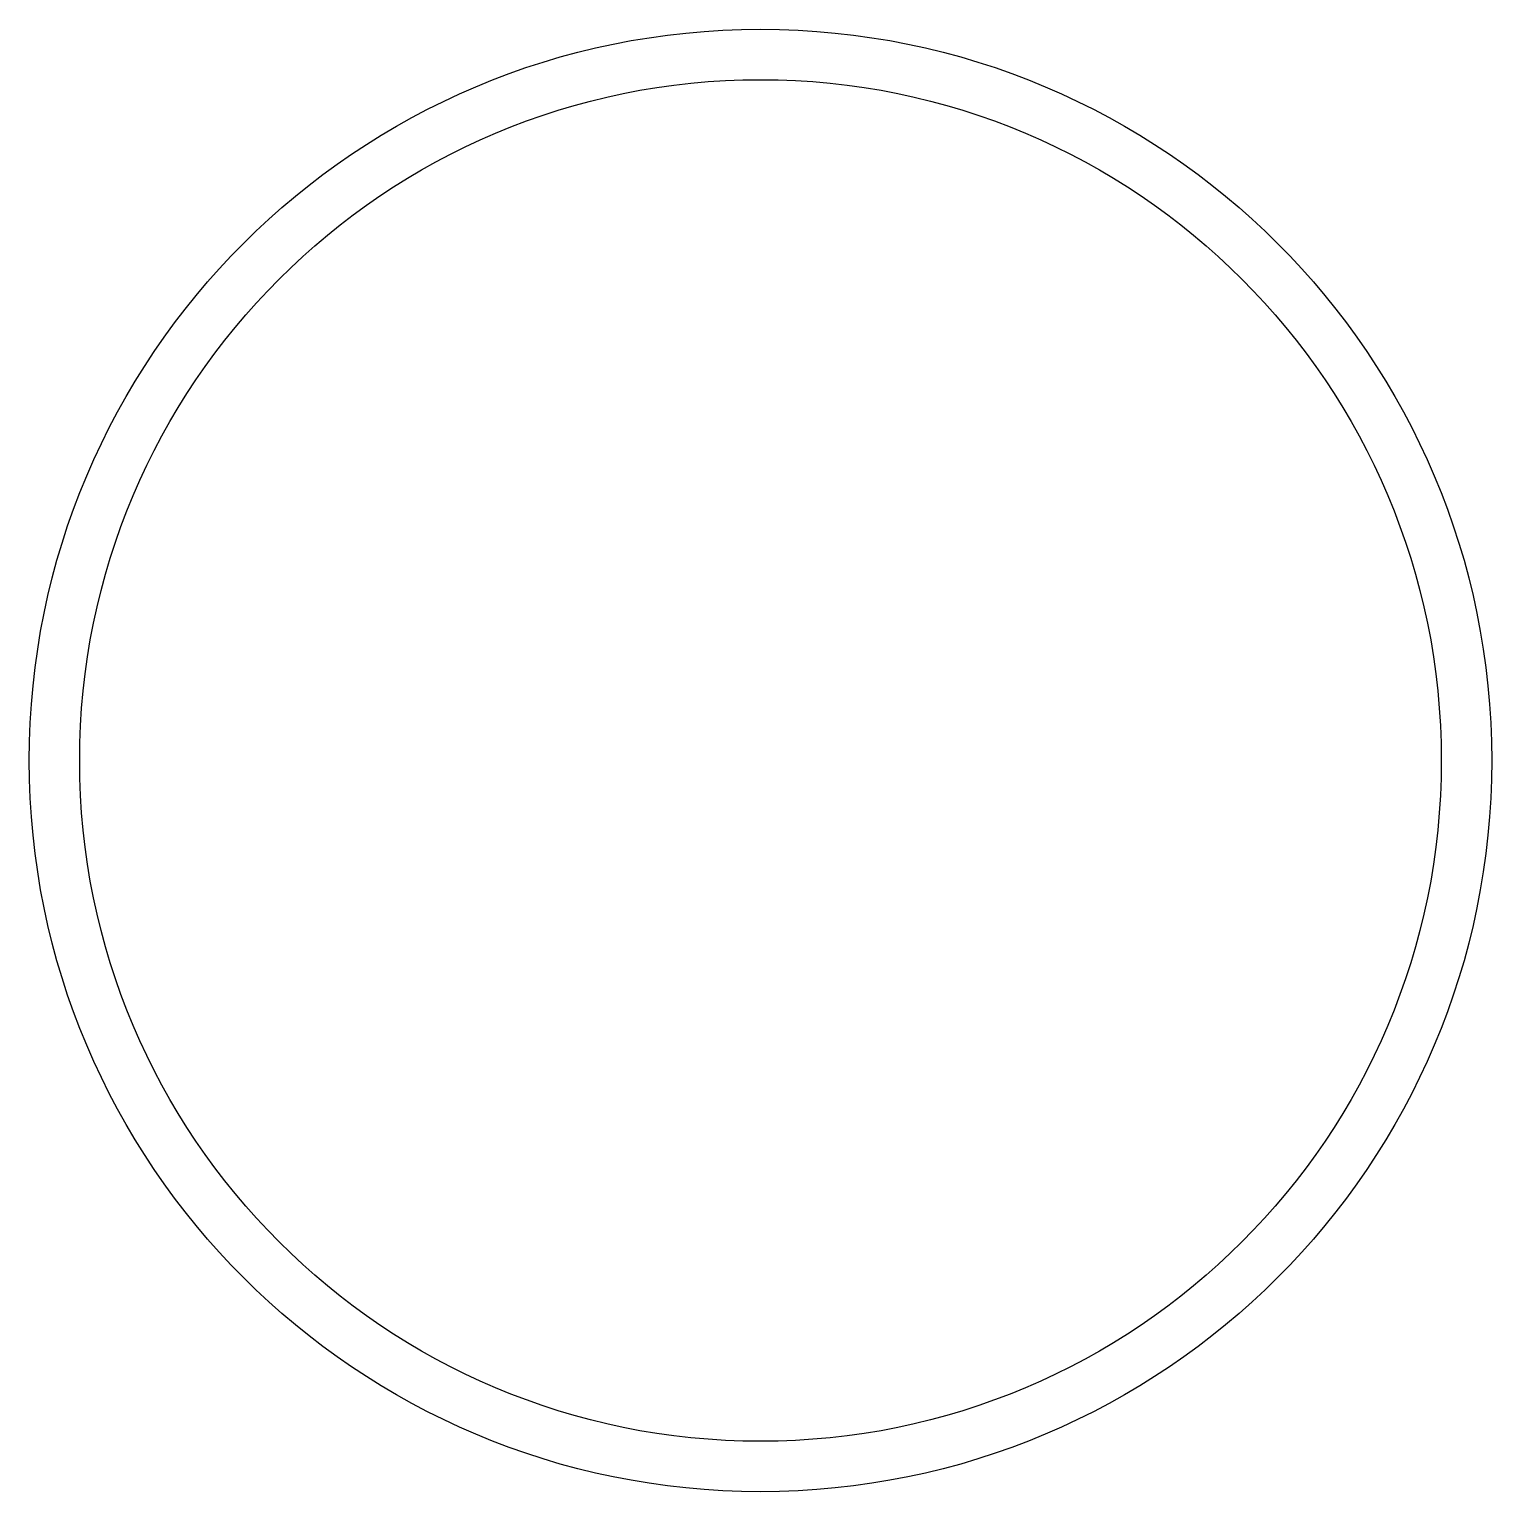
# Model space of a CAD drawing. Extents: x 449.4 to 478.4, y 232.1 to 261.1.
import ezdxf

# ---------------------------------------------------------------- set-up
doc = ezdxf.new("R2010")
doc.units = 0
doc.layers.add('ANA', color=220, linetype='CONTINUOUS')

msp = doc.modelspace()

# ---------------------------------------------------------------- linework, layer by layer
at = {"layer": 'ANA', "color": 0}
for radius in [14.5, 13.5]:
    msp.add_circle((463.871, 246.618), radius, dxfattribs=at)

doc.saveas('drawing.dxf')
